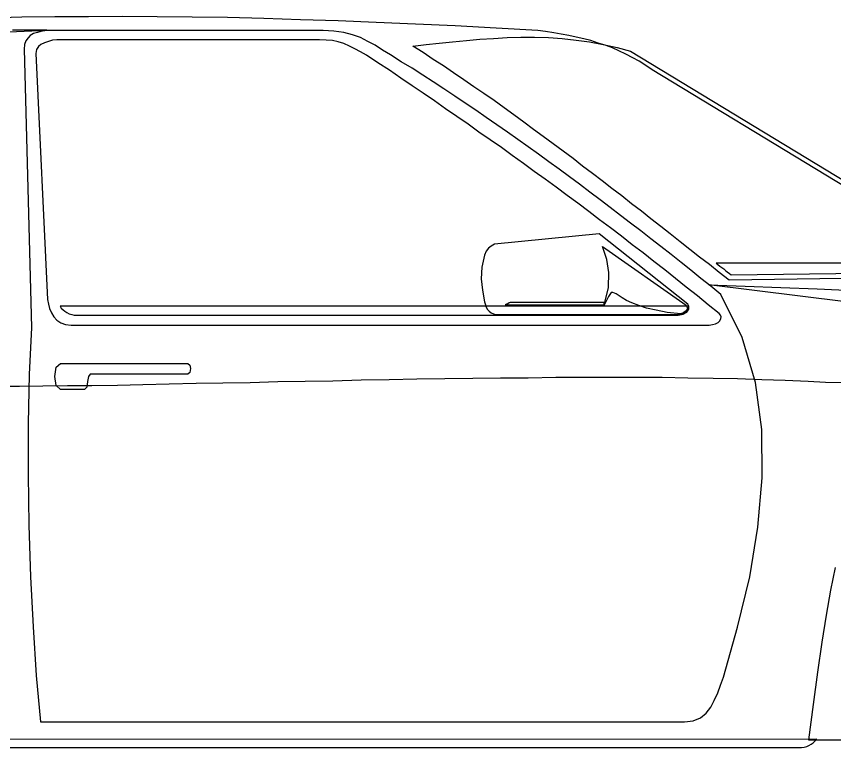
# Model space of a CAD drawing. Extents: x 638 to 1207, y 80 to 235.
# Drawn here: x 868 to 1009.8, y 108.6 to 235.4 of the extents above; entities that cross this region are included whole.
import ezdxf

# ---------------------------------------------------------------- set-up
doc = ezdxf.new("R2010")
doc.units = 0
doc.header["$LTSCALE"] = 25
doc.layers.add('7', color=7, linetype='CONTINUOUS')

msp = doc.modelspace()

# ---------------------------------------------------------------- linework, layer by layer
at = {"layer": '7', "linetype": 'CONTINUOUS'}
for points in [[(1038.33, 189.56), (978.16, 226.08), (977.04, 226.83), (975.91, 227.58), (974.79, 228.18), (973.59, 228.78), (972.4, 229.38), (971.27, 229.9), (970, 230.35), (968.8, 230.72), (967.53, 231.17), (966.33, 231.47), (964.99, 231.77), (963.71, 232.07), (962.37, 232.3), (961.1, 232.52), (959.67, 232.74), (958.33, 232.89), (951.14, 233.34), (944.03, 233.72), (937.15, 234.02), (930.33, 234.32), (923.75, 234.61), (917.24, 234.76), (910.88, 234.99), (904.59, 235.14), (898.46, 235.21), (892.39, 235.29), (886.41, 235.36), (880.49, 235.29), (874.66, 235.29), (868.97, 235.21), (863.28, 235.06)], [(779.39, 228.85), (873.31, 232.97)], [(873.31, 232.97), (870.32, 232.97), (867.32, 232.97)], [(983.77, 113.07), (985.27, 113.22), (986.54, 113.75), (987.51, 114.57), (988.34, 115.62), (988.93, 116.74), (989.53, 118.09), (989.98, 119.44), (990.51, 120.78), (992.97, 129.46), (995.07, 138.22), (996.49, 146.83), (997.24, 155.36), (997.17, 163.74), (996.04, 171.9), (993.73, 179.68), (990.06, 187.17), (988.34, 188.59), (986.62, 189.93), (984.89, 191.36), (983.17, 192.71), (981.45, 194.05), (979.65, 195.47), (977.93, 196.82), (976.21, 198.17), (974.42, 199.51), (972.69, 200.86), (970.9, 202.21), (969.18, 203.56), (967.38, 204.9), (965.58, 206.25), (963.86, 207.52), (962.07, 208.87), (960.27, 210.14), (958.47, 211.49), (956.68, 212.76), (954.88, 214.03), (953.09, 215.3), (951.22, 216.58), (949.42, 217.85), (947.62, 219.12), (945.75, 220.32), (943.96, 221.52), (942.09, 222.79), (940.21, 223.99), (938.42, 225.19), (936.55, 226.38), (934.68, 227.5), (932.81, 228.7), (931.46, 229.52), (930.18, 230.35), (928.91, 231.02), (927.64, 231.69), (926.22, 232.15), (924.72, 232.59), (923, 232.82), (921.13, 232.89), (873.46, 232.89), (872.49, 232.82), (871.66, 232.59), (870.99, 232.37), (870.39, 232.07), (870.02, 231.62), (869.64, 231.1), (869.42, 230.5), (869.34, 229.67), (870.62, 181.4), (870.24, 173.25), (870.02, 164.79), (870.02, 155.96), (870.17, 147.13), (870.47, 138.22), (870.92, 129.54), (871.44, 121.08), (872.19, 113.07), (983.77, 113.07)], [(877.5, 181.85), (988.04, 181.85), (988.64, 181.93), (989.16, 182.08), (989.61, 182.3), (989.91, 182.6), (990.06, 182.97), (990.13, 183.27), (989.98, 183.57), (989.76, 183.87), (987.89, 185.37), (986.02, 186.94), (984.07, 188.44), (982.2, 189.93), (980.33, 191.43), (978.46, 192.85), (976.59, 194.35), (974.71, 195.77), (972.84, 197.27), (970.97, 198.69), (969.03, 200.11), (967.16, 201.54), (965.29, 202.96), (963.41, 204.3), (961.54, 205.73), (959.6, 207.15), (957.73, 208.49), (955.86, 209.84), (953.91, 211.26), (952.04, 212.61), (950.09, 213.96), (948.15, 215.3), (946.28, 216.65), (944.33, 218), (942.38, 219.35), (940.44, 220.69), (938.49, 222.04), (936.55, 223.31), (934.6, 224.66), (932.66, 226.01), (930.64, 227.28), (928.69, 228.63), (927.64, 229.23), (926.67, 229.75), (925.7, 230.2), (924.72, 230.65), (923.75, 230.95), (922.78, 231.17), (921.66, 231.25), (920.54, 231.32), (875.78, 231.32), (875.03, 231.32), (874.28, 231.25), (873.54, 231.02), (872.86, 230.8), (872.26, 230.5), (871.81, 230.12), (871.51, 229.6), (871.36, 228.93), (873.38, 186.27), (873.54, 185.45), (873.76, 184.7), (874.06, 183.95), (874.51, 183.27), (875.03, 182.68), (875.71, 182.23), (876.53, 181.93), (877.5, 181.85)], [(1038.7, 190.31), (991.48, 189.64), (989.76, 190.98), (988.11, 192.33), (986.39, 193.6), (984.67, 194.95), (983.02, 196.3), (981.3, 197.64), (979.65, 198.92), (977.93, 200.26), (976.29, 201.61), (974.57, 202.88), (972.92, 204.23), (971.2, 205.5), (969.48, 206.85), (967.83, 208.12), (966.11, 209.39), (964.46, 210.74), (962.74, 212.01), (961.02, 213.28), (959.3, 214.56), (957.58, 215.75), (955.93, 217.03), (954.21, 218.3), (952.49, 219.5), (950.77, 220.77), (948.97, 221.97), (947.25, 223.17), (945.53, 224.36), (943.73, 225.56), (942.01, 226.76), (940.21, 227.88), (938.49, 229.08), (936.7, 230.2), (939.02, 230.5), (941.26, 230.72), (943.58, 230.95), (945.98, 231.17), (948.3, 231.4), (950.69, 231.54), (953.01, 231.69), (955.41, 231.77), (957.8, 231.77), (960.2, 231.69), (962.59, 231.54), (964.99, 231.25), (967.31, 230.95), (969.7, 230.5), (972.1, 229.97), (974.42, 229.3), (1038.7, 190.31)], [(968.95, 197.64), (950.84, 195.85), (950.24, 195.55), (949.79, 195.17), (949.42, 194.65), (949.12, 193.98), (948.67, 191.88), (948.52, 189.86), (948.75, 187.91), (949.12, 185.89), (949.27, 185.37), (949.42, 184.92), (949.64, 184.55), (949.94, 184.25), (950.24, 183.95), (950.69, 183.8), (951.14, 183.65), (951.81, 183.65), (982.57, 183.65), (983.02, 183.72), (983.47, 183.8), (983.84, 184.02), (984.22, 184.25), (984.45, 184.55), (984.52, 184.85), (984.52, 185.14), (984.37, 185.45), (968.95, 197.64)], [(969.55, 195.47), (984.07, 185.29), (984.3, 184.77), (984.07, 184.32), (983.62, 184.02), (983.1, 183.8), (980.78, 184.02), (978.83, 184.4), (977.19, 184.77), (975.84, 185.22), (974.64, 185.67), (973.74, 186.12), (972.99, 186.57), (972.47, 186.94), (971.95, 187.24), (971.65, 187.39), (971.35, 187.47), (971.05, 187.47), (970.82, 187.17), (970.6, 186.79), (970.23, 186.12), (969.85, 185.29), (970.6, 188.36), (970.67, 190.98), (970.3, 193.23), (969.55, 195.47)], [(989.23, 192.55), (989.53, 192.33), (989.91, 192.03), (990.21, 191.81), (990.58, 191.58), (990.88, 191.28), (991.18, 191.06), (991.56, 190.76), (991.85, 190.53), (1037.13, 191.13), (1034.81, 192.55), (989.23, 192.55)], [(987.96, 188.81), (994.25, 188.59), (1000.46, 188.36), (1006.75, 188.14), (1012.96, 187.84)], [(1169.52, 166.29), (987.96, 188.81)], [(953.53, 185.75), (953.39, 185.67), (953.16, 185.52), (952.94, 185.45), (952.71, 185.37), (969.77, 185.37), (969.85, 185.45), (969.85, 185.6), (969.85, 185.67), (969.93, 185.75), (953.53, 185.75)], [(875.56, 185.14), (875.78, 184.77), (876.08, 184.47), (876.38, 184.25), (876.75, 184.02), (877.13, 183.8), (877.58, 183.65), (878.03, 183.57), (878.55, 183.57), (982.65, 183.57), (983.55, 183.72), (984.14, 184.1), (984.52, 184.62), (984.52, 185.14), (875.56, 185.14)], [(875.63, 175.19), (897.71, 175.19), (898.08, 174.89), (898.16, 174.29), (898.08, 173.62), (897.71, 173.32), (880.8, 173.32), (880.49, 172.95), (880.34, 172.05), (880.2, 171.08), (879.82, 170.7), (875.63, 170.7), (874.88, 171.38), (874.66, 172.95), (874.88, 174.52), (875.63, 175.19)], [(864.55, 171.23), (868.52, 171.23), (872.56, 171.3), (876.83, 171.38), (881.09, 171.38), (885.51, 171.45), (889.93, 171.53), (894.49, 171.67), (899.13, 171.75), (903.77, 171.82), (908.49, 171.9), (913.28, 172.05), (918.06, 172.12), (922.85, 172.2), (927.72, 172.35), (932.58, 172.42), (937.37, 172.5), (942.23, 172.57), (947.1, 172.65), (951.89, 172.72), (956.68, 172.72), (961.47, 172.8), (966.11, 172.8), (970.82, 172.8), (975.39, 172.8), (979.88, 172.8), (984.37, 172.72), (988.71, 172.65), (992.97, 172.57), (997.17, 172.42), (1001.21, 172.27), (1005.17, 172.12), (1008.17, 171.97), (1011.09, 171.9)], [(1009.89, 139.79), (1009.07, 135.9), (1008.32, 131.56), (1007.57, 126.85), (1006.82, 121.68), (1006.07, 116.07), (1005.25, 109.93), (1016.96, 109.93)], [(785.82, 110.01), (786.12, 109.71), (786.42, 109.41), (786.72, 109.18), (787.02, 108.96), (787.32, 108.81), (787.62, 108.66), (787.99, 108.59), (788.29, 108.59), (1003.6, 108.59), (1004.05, 108.59), (1004.5, 108.66), (1004.95, 108.81), (1005.32, 108.96), (1005.7, 109.18), (1006.07, 109.41), (1006.37, 109.71), (1006.67, 110.08), (785.82, 110.01)]]:
    msp.add_lwpolyline(points, dxfattribs=at)

doc.saveas('drawing.dxf')
